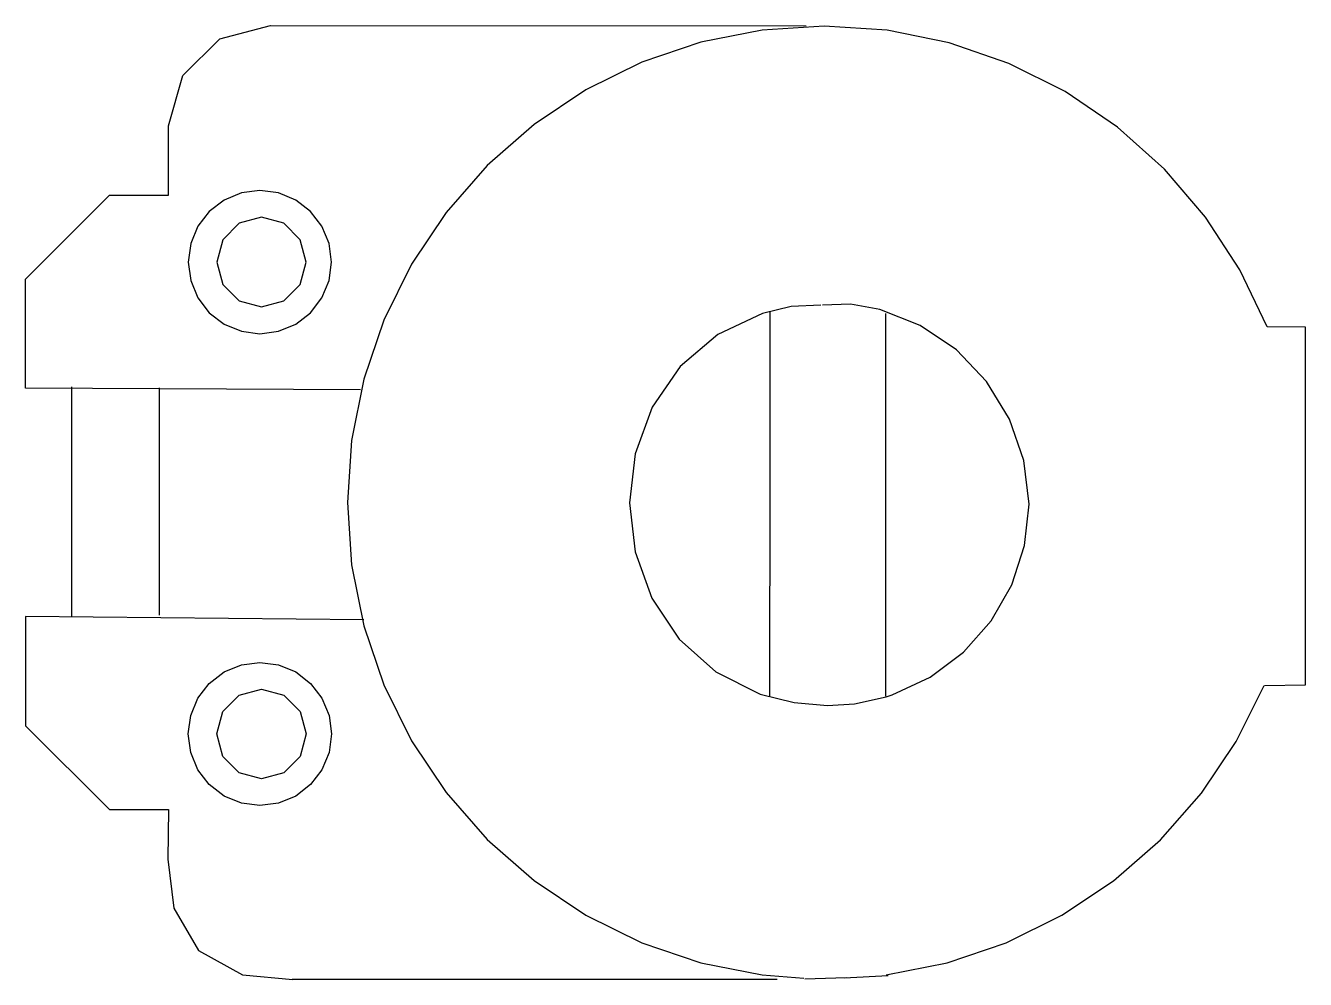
# Model space of a CAD drawing. Extents: x 19.5 to 40.1, y 34.4 to 49.8.
import ezdxf

# ---------------------------------------------------------------- set-up
doc = ezdxf.new("R2010")
doc.units = 0
doc.layers.add('Layer_1', color=7, linetype='CONTINUOUS')

msp = doc.modelspace()

# ---------------------------------------------------------------- linework, layer by layer
at = {"layer": 'Layer_1', "color": 1}
for points in [[(22.586024, 49.566235), (23.401048, 49.780987)], [(23.401048, 49.781027), (32.029824, 49.777027)], [(31.31924, 49.707875), (30.333696, 49.512867)], [(32.321608, 49.772755), (31.31924, 49.707875)], [(33.336392, 49.705075), (32.321696, 49.772915), (32.32172, 49.772915)], [(32.321696, 49.772875), (32.32172, 49.772875)], [(34.333072, 49.503643), (33.336392, 49.705035)], [(21.985528, 48.975587), (22.586024, 49.566275)], [(30.333696, 49.512867), (29.382472, 49.190059)], [(35.294208, 49.172099), (34.333072, 49.503683)], [(29.382472, 49.190059), (28.48188, 48.745131)], [(36.203104, 48.716307), (35.294208, 49.172059)], [(21.75652, 48.164251), (21.985528, 48.975547)], [(28.48188, 48.745131), (27.647104, 48.186299)], [(37.044024, 48.144635), (36.203104, 48.716347)], [(21.75652, 47.046995), (21.75652, 48.164291)], [(27.647104, 48.186299), (26.89192, 47.523539)], [(37.80216, 47.466987), (37.044024, 48.144595)], [(26.89192, 47.523539), (26.22936, 46.768587)], [(38.464152, 46.695131), (37.80216, 47.467027)], [(19.454872, 45.695163), (20.806888, 47.046995)], [(20.806888, 47.046955), (21.75652, 47.046955)], [(23.22984, 44.815411), (23.528728, 44.854531), (23.807224, 44.969995), (24.046128, 45.153587), (24.229744, 45.392611), (24.345096, 45.670851), (24.384216, 45.969795), (24.345176, 46.268619), (24.229736, 46.547099), (24.046176, 46.786027), (23.807168, 46.969675), (23.528608, 47.085131), (23.229888, 47.124171), (22.931072, 47.085051), (22.652632, 46.969579), (22.413752, 46.785987), (22.23016, 46.546971), (22.114816, 46.268707), (22.075696, 45.969763), (22.114736, 45.670939), (22.230176, 45.392467), (22.413712, 45.153547), (22.652688, 44.969899), (22.930912, 44.854523), (23.229848, 44.815403), (23.229848, 44.815403)], [(23.255448, 45.248163), (23.616208, 45.344731), (23.88032, 45.608923), (23.976832, 45.969739), (23.880328, 46.330419), (23.616216, 46.594571), (23.255448, 46.691131), (22.89468, 46.594579), (22.630568, 46.330435), (22.534048, 45.969739), (22.630568, 45.608931), (22.894672, 45.344731), (23.255448, 45.248163), (23.255448, 45.248163)], [(26.22936, 46.768587), (25.670512, 45.933779)], [(39.018056, 45.842395), (38.464152, 46.695091)], [(25.670512, 45.933779), (25.225536, 45.033035)], [(39.45424, 44.923955), (39.018056, 45.842435)], [(19.454872, 43.935179), (19.454872, 45.695123)], [(31.7894, 45.254603), (31.328528, 45.143051)], [(31.443656, 45.179331), (31.443656, 44.397171)], [(32.265544, 45.273323), (31.7894, 45.254603)], [(32.74188, 45.292123), (32.293864, 45.274443)], [(33.215208, 45.204115), (32.74188, 45.292123)], [(33.868824, 44.947499), (33.215208, 45.204115)], [(25.225536, 45.033035), (24.902744, 44.081779)], [(31.328528, 45.143051), (30.60812, 44.801987)], [(33.30568, 45.140923), (33.30568, 38.973715)], [(34.45176, 44.554099), (33.868824, 44.947499)], [(30.60812, 44.801987), (30.000184, 44.286555)], [(40.07268, 44.919115), (39.45424, 44.923915)], [(40.07268, 39.154755), (40.07268, 44.919155)], [(34.93716, 44.044683), (34.45176, 44.554099)], [(30.000184, 44.286555), (29.549256, 43.629243)], [(24.848328, 43.908659), (19.454872, 43.935219)], [(20.194608, 43.960259), (20.194608, 40.261779)], [(21.607752, 43.942291), (21.607752, 40.279563)], [(24.902744, 44.081779), (24.70776, 43.096163)], [(35.306, 43.439627), (34.93716, 44.044683)], [(29.549256, 43.629243), (29.27692, 42.880707)], [(35.537592, 42.770523), (35.306, 43.439627)], [(24.70776, 43.096163), (24.64296, 42.093819)], [(29.27692, 42.880707), (29.18644, 42.088427)], [(35.62112, 42.067539), (35.537592, 42.770523)], [(24.64296, 42.093819), (24.70784, 41.091475)], [(29.18644, 42.088427), (29.275984, 41.298195)], [(35.54928, 41.401475), (35.62112, 42.067539)], [(29.275984, 41.298195), (29.543088, 40.550251)], [(35.341496, 40.766211), (35.54928, 41.401475)], [(24.70784, 41.091475), (24.90284, 40.105955)], [(35.007928, 40.185707), (35.341496, 40.766211)], [(29.543088, 40.550251), (29.982776, 39.889531)], [(19.454872, 40.256979), (19.454872, 38.497035)], [(24.901264, 40.203819), (19.454872, 40.256939)], [(24.90284, 40.105955), (25.225632, 39.154747)], [(34.562976, 39.683171), (35.007928, 40.185707)], [(29.982776, 39.889531), (30.577216, 39.363419)], [(34.025232, 39.280195), (34.562976, 39.683171)], [(23.229848, 39.517963), (23.528736, 39.478843), (23.807232, 39.363371), (24.046136, 39.179787), (24.229752, 38.940763), (24.345104, 38.662515), (24.384224, 38.363571), (24.345184, 38.064747), (24.229744, 37.786259), (24.046184, 37.547339), (23.807176, 37.363691), (23.528616, 37.248243), (23.229896, 37.209203), (22.93108, 37.248323), (22.65264, 37.363795), (22.41376, 37.547379), (22.230168, 37.786403), (22.114824, 38.064659), (22.075704, 38.363611), (22.114744, 38.662427), (22.230184, 38.940899), (22.41372, 39.179819), (22.652696, 39.363467), (22.93092, 39.478843), (23.229856, 39.517963), (23.229856, 39.517963)], [(30.577216, 39.363419), (31.287168, 39.007803)], [(33.417848, 38.994795), (34.025232, 39.280195)], [(23.255456, 39.085019), (23.616216, 38.988515), (23.880328, 38.724403), (23.97684, 38.363635), (23.880336, 38.002867), (23.616224, 37.738755), (23.255456, 37.642235), (22.894688, 37.738747), (22.630576, 38.002851), (22.534056, 38.363635), (22.630576, 38.724387), (22.89468, 38.988499), (23.255456, 39.085019), (23.255456, 39.085019)], [(25.225632, 39.154747), (25.670536, 38.254171)], [(31.287168, 39.007803), (31.83544, 38.870307)], [(32.805952, 38.850571), (33.317264, 38.961355), (33.417848, 38.994795)], [(38.957464, 38.240875), (39.410584, 39.146675)], [(39.414784, 39.147515), (40.07268, 39.154715)], [(31.83544, 38.870307), (32.374672, 38.821107)], [(32.374656, 38.821051), (32.805952, 38.850571)], [(19.454872, 38.496995), (20.806888, 37.144987)], [(25.670536, 38.254171), (26.229344, 37.419403)], [(38.399368, 37.408627), (38.957464, 38.240643)], [(26.229344, 37.419403), (26.892072, 36.664275)], [(37.737664, 36.656923), (38.399368, 37.408859)], [(20.806888, 37.145027), (21.75652, 37.145027)], [(21.75652, 37.144987), (21.74764, 36.346579)], [(26.892072, 36.664275), (27.64704, 36.001699)], [(36.983736, 35.997331), (37.737664, 36.656691)], [(21.74764, 36.346619), (21.844112, 35.556227)], [(27.64704, 36.001699), (28.481816, 35.442851)], [(36.15028, 35.441635), (36.983736, 35.997563)], [(21.844112, 35.556187), (22.238032, 34.872275)], [(28.481816, 35.442851), (29.382528, 34.997859)], [(35.251792, 34.998595), (36.15028, 35.441403)], [(22.238032, 34.872315), (22.947944, 34.483307)], [(29.382528, 34.997859), (30.333744, 34.675051)], [(34.3034, 34.676835), (35.251792, 34.998827)], [(30.333744, 34.675051), (31.319328, 34.480035)], [(33.32112, 34.481075), (34.3034, 34.676603)], [(22.947944, 34.483267), (23.762688, 34.407747)], [(31.319328, 34.480035), (31.990248, 34.429795)], [(32.006224, 34.419315), (32.673592, 34.438195)], [(32.641496, 34.432195), (33.351376, 34.473315)], [(23.750864, 34.410411), (31.564984, 34.409995)]]:
    msp.add_lwpolyline(points, dxfattribs=at)
msp.add_open_spline([(31.443656, 44.397171), (31.443584, 42.586811), (31.442056, 40.776451), (31.440456, 38.966091)], degree=3, dxfattribs=at)

doc.saveas('drawing.dxf')
